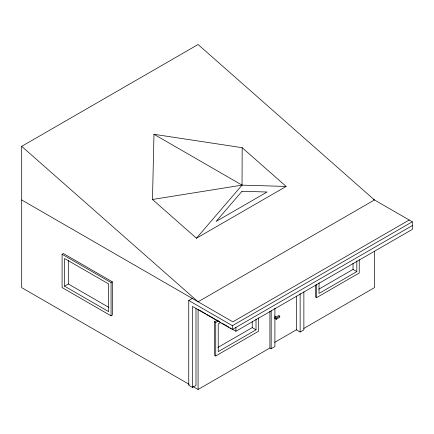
<?xml version="1.0" encoding="UTF-8"?>
<svg xmlns="http://www.w3.org/2000/svg" width="434" height="434" viewBox="0 0 434 434"><rect width="100%" height="100%" fill="white"/><g stroke="black" fill="none" stroke-linecap="round" stroke-linejoin="round"><path stroke-width="0.65" d="M196.445 238.223L242.042 185.134L242.172 147.69L153.983 134.29L152.48 199.477L196.445 238.223L286.136 186.441L242.172 147.69M21.7 146.345L198.078 44.518L374.45 199.955L198.078 301.787L21.7 146.345L21.7 287.655L189.284 384.41M62.095 254.264L63.359 253.532L112.325 281.807L112.325 315.111L111.061 315.838L62.095 287.568L62.095 254.264L111.061 282.534L112.325 281.807M64.53 286.163L108.625 311.617L108.625 283.939L64.53 258.485L64.53 286.163L68.317 283.977L108.929 307.424M195.984 308.417L195.984 385.365L192.452 387.405L188.752 385.267L188.752 300.48L192.284 298.44M258.523 317.872L258.523 331.256L215.725 355.967L214.461 355.234L214.461 321.773L217.396 320.08M214.461 321.773L215.725 322.5L218.655 320.807M220.553 322.603L218.231 323.948L218.231 351.627L256.017 329.813L256.017 319.006M409.202 220.022L232.83 321.849L21.7 199.955M188.752 300.48L232.391 325.674L412.3 221.807L412.3 229.412L235.922 331.245L232.429 329.227M192.452 387.405L192.452 306.404L232.391 329.466L412.3 225.593M217.933 347.428L252.23 327.627L256.017 329.813M318.735 289.228L353.037 269.427L356.819 271.613L356.819 260.812M274.608 317.205L276.23 318.144L279.762 316.104L279.762 317.265L276.23 319.305L274.608 318.372M356.819 271.613L319.033 293.427L319.033 282.626M315.355 284.91L315.355 296.883L316.619 297.61L359.238 273.008L359.238 259.706M274.646 342.366L296.357 329.829L300.144 332.015L303.871 329.862L303.871 291.892M192.804 386.439L198.078 389.482L269.915 348.008L271.179 348.735L274.906 346.582L274.906 308.102M303.778 328.457L374.45 287.655L374.45 251.313M152.48 199.477L242.042 185.134L286.136 186.441M373.278 199.277L412.3 221.807M153.983 134.29L242.042 185.134M279.762 316.104L278.753 315.518L276.23 316.977L274.565 316.012M198.658 309.73L205.645 313.766M206.812 314.433L220.787 322.505M221.948 323.178L228.935 327.209M230.101 327.882L231.268 328.554M353.037 263.351L353.037 269.427M316.619 284.308L316.619 297.61M300.144 293.536L300.144 332.015M296.357 296.075L296.357 329.829M276.23 318.144L276.23 319.305M271.179 310.766L271.179 348.735M269.915 311.395L269.915 348.008M252.23 321.551L252.23 327.627M235.922 327.426L235.922 331.245M232.391 325.674L232.391 329.466M215.725 322.5L215.725 355.967M198.078 309.393L198.078 389.482M111.061 282.534L111.061 315.838M68.317 260.346L68.317 283.977M242.009 191.269L216.083 221.454L267.078 192.012L242.009 191.269"/></g></svg>
